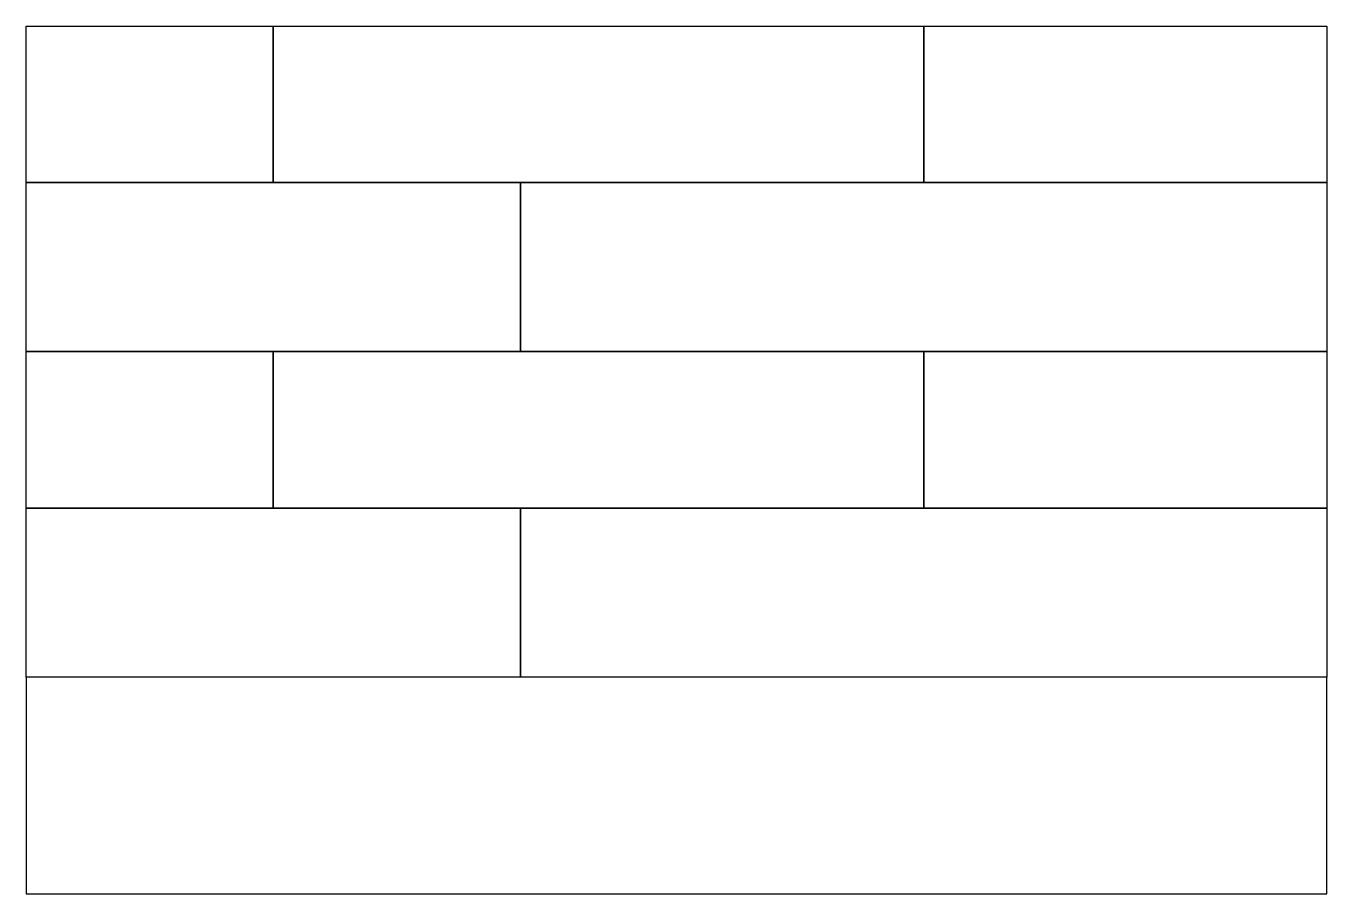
# Model space of a CAD drawing. Header units: millimetres. Extents: x 0 to 750, y 0 to 501.
import ezdxf

# ---------------------------------------------------------------- set-up
doc = ezdxf.new("R2010")
doc.units = ezdxf.units.MM

msp = doc.modelspace()

# ---------------------------------------------------------------- linework, layer by layer
for points in [[(0, 410.33), (0, 500.55), (142.56, 500.55), (142.56, 410.33), (0, 410.33)], [(142.56, 410.33), (142.56, 500.55), (285.12, 500.55), (517.56, 500.55), (517.56, 410.33), (285.12, 410.33), (142.56, 410.33)], [(517.56, 410.33), (517.56, 500.55), (750, 500.55), (750, 410.33), (517.56, 410.33)], [(0, 312.78), (0, 410.33), (142.56, 410.33), (285.12, 410.33), (285.12, 312.78), (142.56, 312.78), (0, 312.78)], [(285.12, 312.78), (285.12, 410.33), (517.56, 410.33), (750, 410.33), (750, 312.78), (517.56, 312.78), (285.12, 312.78)], [(0, 222.55), (0, 312.78), (142.56, 312.78), (142.56, 222.55), (0, 222.55)], [(142.56, 222.55), (142.56, 312.78), (285.12, 312.78), (517.56, 312.78), (517.56, 222.55), (285.12, 222.55), (142.56, 222.55)], [(517.56, 222.55), (517.56, 312.78), (750, 312.78), (750, 222.55), (517.56, 222.55)], [(0, 125), (0, 222.55), (142.56, 222.55), (285.12, 222.55), (285.12, 125), (0, 125)], [(285.12, 125), (285.12, 222.55), (517.56, 222.55), (750, 222.55), (750, 125), (285.12, 125)]]:
    msp.add_lwpolyline(points)
msp.add_lwpolyline([(0, 0), (750, 0), (750, 125), (285.12, 125), (0, 125)], close=True)

doc.saveas('drawing.dxf')
